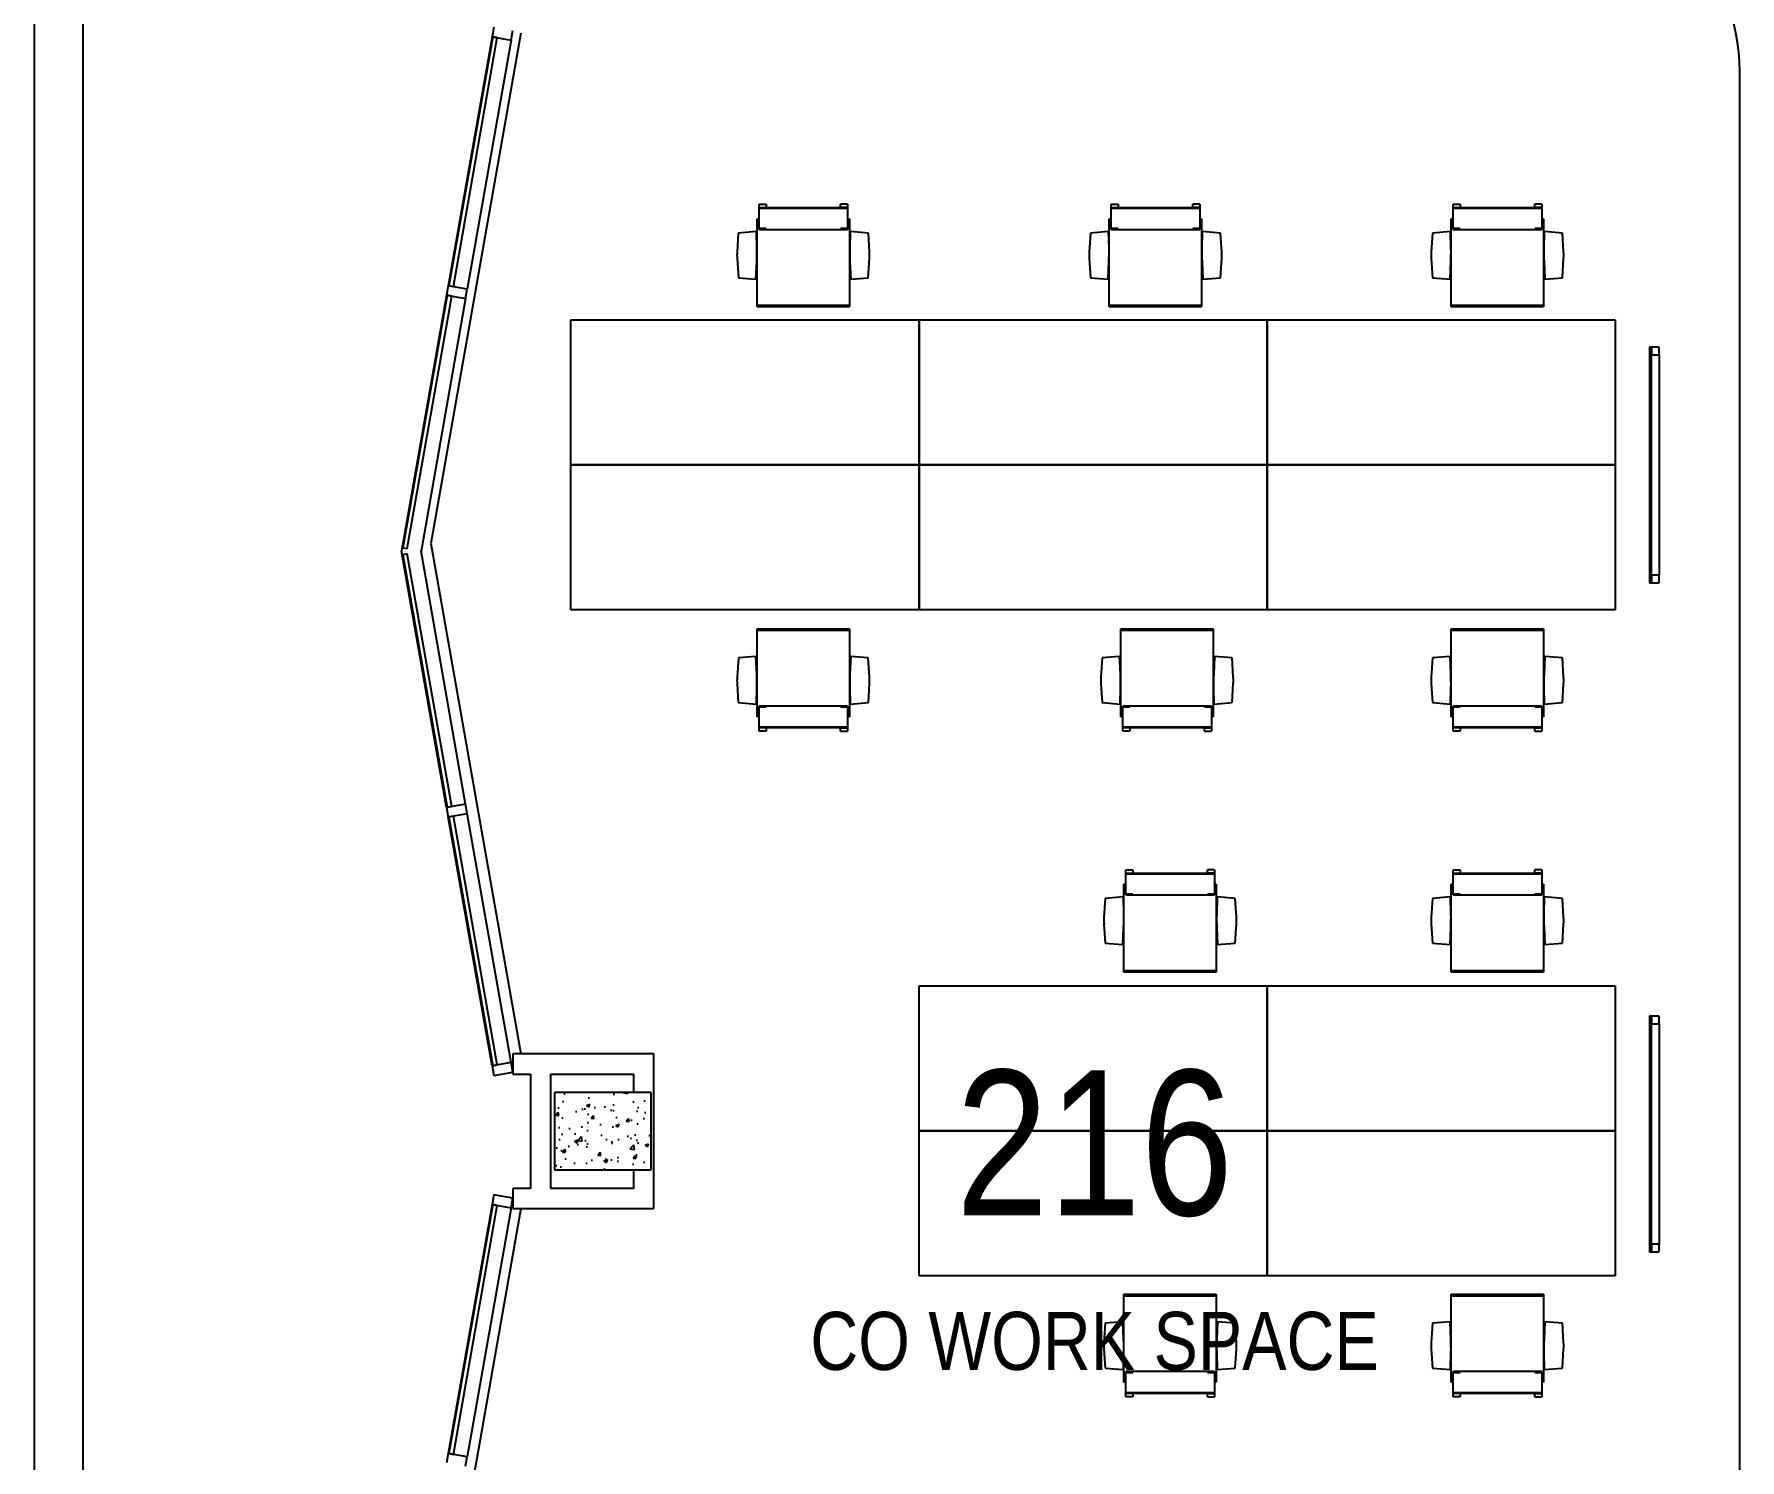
# Model space of a CAD drawing. Extents: x 6433 to 75181, y -2986 to 56414.
# Drawn here: x 21841 to 30663, y 24944 to 32319 of the extents above; entities that cross this region are included whole.
import ezdxf

# ---------------------------------------------------------------- set-up
doc = ezdxf.new("R2010")
doc.units = 0
doc.header["$MEASUREMENT"] = 0
for name, color, linetype in [('A-Column__Concrete', 7, 'CONTINUOUS'), ('A-Furniture', 252, 'CONTINUOUS'), ('A-General', 1, 'CONTINUOUS'), ('A-Hatch__Concrete', 252, 'CONTINUOUS'), ('A-Text__Primary Room', 6, 'CONTINUOUS'), ('A-Wall__Brick', 6, 'CONTINUOUS'), ('A-Wall__Stud', 90, 'CONTINUOUS'), ('A-Window', 4, 'CONTINUOUS')]:
    doc.layers.add(name, color=color, linetype=linetype)
doc.styles.add('Arial Narrow', font='ARIALN.TTF', dxfattribs={"height": 750})

msp = doc.modelspace()

# ---------------------------------------------------------------- hatches: boundary and pattern name
at = {"layer": 'A-Hatch__Concrete'}
h = msp.add_hatch(dxfattribs=at)
h.set_pattern_fill('AR-CONC', color=256, style=0)
h.set_pattern_definition([(50, (8381.06, 65736.02), (182.18467, -15.9391), [19.05, -209.55]), (355, (8381.06, 65736.02), (-35.2434, 191.05685), [15.24, -167.6406]), (100.45144, (8396.24, 65734.7), (146.94125, 175.11775), [16.19, -178.09024]), (46.1842, (8381.06, 65786.82), (271.079, -42.0423), [28.575, -314.325]), (96.63556, (8403.65, 65783.32), (237.4041, 247.4261), [24.285, -267.1356]), (351.18415, (8381.06, 65786.82), (237.4041, 247.4261), [22.86, -251.4597]), (21, (8406.46, 65774.12), (151.6144, -102.2652), [19.05, -209.55]), (326, (8406.46, 65774.12), (61.802, 184.188), [15.24, -167.64]), (71.45144, (8419.1, 65765.6), (213.4164, 81.9228), [16.19, -178.0899]), (37.5, (8381.06, 65736.02), (3.0886, 84.55504), [0, -165.608, 0, -170.18, 0, -168.275]), (7.5, (8381.06, 65736.02), (66.81966, 100.18057), [0, -97.028, 0, -161.798, 0, -64.135]), (327.5, (8324.416, 65736.02), (135.5906, -5.72874), [0, -63.5, 0, -198.12, 0, -262.89]), (317.5, (8299.02, 65736.02), (148.12918, 25.4265), [0, -82.55, 0, -131.572, 0, -186.69])])
h.paths.add_polyline_path([(25032.8, 26843.9), (24532.8, 26843.9), (24532.8, 26443.9), (25032.8, 26443.9)])

# ---------------------------------------------------------------- linework, layer by layer
at = {"layer": 'A-Column__Concrete'}
for p, q in [((24532.8, 26843.9), (24532.8, 26443.9)), ((25032.8, 26843.9), (24532.8, 26843.9)), ((25032.8, 26443.9), (25032.8, 26843.9)), ((24532.8, 26443.9), (25032.8, 26443.9))]:
    msp.add_line(p, q, dxfattribs=at)
at = {"layer": 'A-Furniture'}
for p, q in [((25590.3, 31421.3), (25590.3, 31438.5)), ((25590.3, 31438.5), (25626.5, 31438.5)), ((25590.3, 31416.5), (25590.3, 31421.3)), ((25590.3, 31421.3), (26048.3, 31421.3)), ((25590.3, 31421.3), (25626.5, 31421.3)), ((25590.3, 31317.3), (25590.3, 31416.5)), ((26048.3, 31416.5), (25590.3, 31416.5)), ((25626.5, 31438.5), (25626.5, 31421.3)), ((26012.1, 31421.3), (26012.1, 31438.5)), ((26048.3, 31438.5), (26012.1, 31438.5)), ((26048.3, 31421.3), (26012.1, 31421.3)), ((26048.3, 31438.5), (26048.3, 31421.3)), ((26048.3, 31421.3), (26048.3, 31416.5)), ((26048.3, 31416.5), (26048.3, 31317.3)), ((27411.5, 31421.3), (27411.5, 31438.5)), ((27411.5, 31438.5), (27447.7, 31438.5)), ((27411.5, 31416.5), (27411.5, 31421.3)), ((27411.5, 31421.3), (27869.5, 31421.3)), ((27411.5, 31421.3), (27447.7, 31421.3)), ((27411.5, 31317.3), (27411.5, 31416.5)), ((27869.5, 31416.5), (27411.5, 31416.5)), ((27447.7, 31438.5), (27447.7, 31421.3)), ((27833.3, 31421.3), (27833.3, 31438.5)), ((27869.5, 31438.5), (27833.3, 31438.5)), ((27869.5, 31421.3), (27833.3, 31421.3)), ((27869.5, 31438.5), (27869.5, 31421.3)), ((27869.5, 31421.3), (27869.5, 31416.5)), ((27869.5, 31416.5), (27869.5, 31317.3)), ((29180, 31421.3), (29180, 31438.5)), ((29180, 31438.5), (29216.2, 31438.5)), ((29180, 31416.5), (29180, 31421.3)), ((29180, 31421.3), (29638, 31421.3)), ((29180, 31421.3), (29216.2, 31421.3)), ((29180, 31317.3), (29180, 31416.5)), ((29638, 31416.5), (29180, 31416.5)), ((29216.2, 31438.5), (29216.2, 31421.3)), ((29601.8, 31421.3), (29601.8, 31438.5)), ((29638, 31438.5), (29601.8, 31438.5)), ((29638, 31421.3), (29601.8, 31421.3)), ((29638, 31438.5), (29638, 31421.3)), ((29638, 31421.3), (29638, 31416.5)), ((29638, 31416.5), (29638, 31317.3)), ((25579.9, 30915.9), (25579.9, 31363.9)), ((25579.9, 31363.9), (25590.3, 31363.9)), ((26048.3, 31363.9), (26057.5, 31363.9)), ((26057.5, 31363.9), (26057.5, 30915.9)), ((27401.1, 30915.9), (27401.1, 31363.9)), ((27401.1, 31363.9), (27411.5, 31363.9)), ((27869.5, 31363.9), (27878.6, 31363.9)), ((27878.6, 31363.9), (27878.6, 30915.9)), ((29169.5, 30915.9), (29169.5, 31363.9)), ((29169.5, 31363.9), (29180, 31363.9)), ((29638, 31363.9), (29647.1, 31363.9)), ((29647.1, 31363.9), (29647.1, 30915.9)), ((25483, 31290.1), (25476.8, 31191.4)), ((25577.1, 31298.3), (25483, 31290.1)), ((25579.1, 31208.8), (25577.1, 31298.3)), ((25579, 31259.4), (25577.2, 31259.4)), ((25590.3, 31314.4), (25626.5, 31314.4)), ((25590.3, 31308.9), (26048.3, 31308.9)), ((26012.1, 31314.4), (26048.3, 31314.4)), ((26059.6, 31259.4), (26057.7, 31259.4)), ((26061.6, 31298.3), (26059.6, 31208.8)), ((26061.4, 31259.4), (26059.6, 31259.4)), ((26155.6, 31290.1), (26061.6, 31298.3)), ((26161.8, 31191.4), (26155.6, 31290.1)), ((27304.2, 31290.1), (27298, 31191.4)), ((27398.2, 31298.3), (27304.2, 31290.1)), ((27400.2, 31208.8), (27398.2, 31298.3)), ((27400.2, 31259.4), (27398.4, 31259.4)), ((27411.5, 31314.4), (27447.7, 31314.4)), ((27411.5, 31308.9), (27869.5, 31308.9)), ((27833.3, 31314.4), (27869.5, 31314.4)), ((27880.8, 31259.4), (27878.9, 31259.4)), ((27882.8, 31298.3), (27880.8, 31208.8)), ((27882.6, 31259.4), (27880.8, 31259.4)), ((27976.8, 31290.1), (27882.8, 31298.3)), ((27983, 31191.4), (27976.8, 31290.1)), ((29072.7, 31290.1), (29066.5, 31191.4)), ((29166.7, 31298.3), (29072.7, 31290.1)), ((29168.7, 31208.8), (29166.7, 31298.3)), ((29168.7, 31259.4), (29166.8, 31259.4)), ((29180, 31314.4), (29216.2, 31314.4)), ((29180, 31308.9), (29638, 31308.9)), ((29601.8, 31314.4), (29638, 31314.4)), ((29649.3, 31259.4), (29647.4, 31259.4)), ((29651.2, 31298.3), (29649.2, 31208.8)), ((29651.1, 31259.4), (29649.3, 31259.4)), ((29745.3, 31290.1), (29651.2, 31298.3)), ((29751.4, 31191.4), (29745.3, 31290.1)), ((25476.9, 31159.4), (25483.3, 31058.5)), ((25574.1, 31051.8), (25578.3, 31142.6)), ((26057.7, 31218.1), (26059.6, 31218.1)), ((26060.4, 31142.6), (26064.5, 31051.8)), ((26155.4, 31058.5), (26161.8, 31159.4)), ((27298, 31159.4), (27304.4, 31058.5)), ((27395.3, 31051.8), (27399.5, 31142.6)), ((27878.9, 31218.1), (27880.8, 31218.1)), ((27881.5, 31142.6), (27885.7, 31051.8)), ((27976.6, 31058.5), (27983, 31159.4)), ((29066.5, 31159.4), (29072.9, 31058.5)), ((29163.7, 31051.8), (29167.9, 31142.6)), ((29647.4, 31218.1), (29649.3, 31218.1)), ((29650, 31142.6), (29654.2, 31051.8)), ((29745, 31058.5), (29751.4, 31159.4)), ((25483.3, 31058.5), (25574.1, 31051.8)), ((26064.5, 31051.8), (26155.4, 31058.5)), ((27304.4, 31058.5), (27395.3, 31051.8)), ((27885.7, 31051.8), (27976.6, 31058.5)), ((29072.9, 31058.5), (29163.7, 31051.8)), ((29654.2, 31051.8), (29745, 31058.5)), ((25579.9, 30908.7), (25579.9, 30915.9)), ((26057.5, 30915.9), (25579.9, 30915.9)), ((26057.5, 30908.7), (25579.9, 30908.7)), ((26057.5, 30915.9), (26057.5, 30908.7)), ((27401.1, 30908.7), (27401.1, 30915.9)), ((27878.6, 30915.9), (27401.1, 30915.9)), ((27878.6, 30908.7), (27401.1, 30908.7)), ((27878.6, 30915.9), (27878.6, 30908.7)), ((29169.5, 30908.7), (29169.5, 30915.9)), ((29647.1, 30915.9), (29169.5, 30915.9)), ((29647.1, 30908.7), (29169.5, 30908.7)), ((29647.1, 30915.9), (29647.1, 30908.7)), ((24617.8, 30840.3), (26417.8, 30840.3)), ((24617.8, 30090.3), (24617.8, 30840.3)), ((26417.8, 30840.3), (26417.8, 30090.3)), ((26417.8, 30840.3), (28217.8, 30840.3)), ((26417.8, 30090.3), (26417.8, 30840.3)), ((28217.8, 30840.3), (28217.8, 30090.3)), ((28217.8, 30840.3), (30017.8, 30840.3)), ((28217.8, 30090.3), (28217.8, 30840.3)), ((30017.8, 30840.3), (30017.8, 30090.3)), ((26417.8, 30090.3), (24617.8, 30090.3)), ((24617.8, 30090.3), (26417.8, 30090.3)), ((24617.8, 29340.3), (24617.8, 30090.3)), ((28217.8, 30090.3), (26417.8, 30090.3)), ((26417.8, 30090.3), (26417.8, 29340.3)), ((26417.8, 30090.3), (28217.8, 30090.3)), ((26417.8, 29340.3), (26417.8, 30090.3)), ((30017.8, 30090.3), (28217.8, 30090.3)), ((28217.8, 30090.3), (28217.8, 29340.3)), ((28217.8, 30090.3), (30017.8, 30090.3)), ((28217.8, 29340.3), (28217.8, 30090.3)), ((30017.8, 30090.3), (30017.8, 29340.3)), ((26417.8, 29340.3), (24617.8, 29340.3)), ((28217.8, 29340.3), (26417.8, 29340.3)), ((30017.8, 29340.3), (28217.8, 29340.3)), ((25579.9, 29235.8), (25579.9, 29243)), ((25579.9, 29243), (26057.5, 29243)), ((25579.9, 28787.8), (25579.9, 29235.8)), ((25579.9, 29235.8), (26057.5, 29235.8)), ((26057.5, 29243), (26057.5, 29235.8)), ((26057.5, 29235.8), (26057.5, 28787.8)), ((27461.1, 29235.8), (27461.1, 29243)), ((27461.1, 29243), (27938.6, 29243)), ((27461.1, 28787.8), (27461.1, 29235.8)), ((27461.1, 29235.8), (27938.6, 29235.8)), ((27938.6, 29243), (27938.6, 29235.8)), ((27938.6, 29235.8), (27938.6, 28787.8)), ((29169.5, 29235.8), (29169.5, 29243)), ((29169.5, 29243), (29647.1, 29243)), ((29169.5, 28787.8), (29169.5, 29235.8)), ((29169.5, 29235.8), (29647.1, 29235.8)), ((29647.1, 29243), (29647.1, 29235.8)), ((29647.1, 29235.8), (29647.1, 28787.8)), ((25483.3, 29093.2), (25476.9, 28992.3)), ((25574.1, 29099.9), (25483.3, 29093.2)), ((25578.3, 29009.1), (25574.1, 29099.9)), ((26064.5, 29099.9), (26060.4, 29009.1)), ((26155.4, 29093.2), (26064.5, 29099.9)), ((26161.8, 28992.3), (26155.4, 29093.2)), ((27364.4, 29093.2), (27358, 28992.3)), ((27455.3, 29099.9), (27364.4, 29093.2)), ((27459.5, 29009.1), (27455.3, 29099.9)), ((27945.7, 29099.9), (27941.5, 29009.1)), ((28036.6, 29093.2), (27945.7, 29099.9)), ((28043, 28992.3), (28036.6, 29093.2)), ((29072.9, 29093.2), (29066.5, 28992.3)), ((29163.7, 29099.9), (29072.9, 29093.2)), ((29167.9, 29009.1), (29163.7, 29099.9)), ((29654.2, 29099.9), (29650, 29009.1)), ((29745, 29093.2), (29654.2, 29099.9)), ((29751.4, 28992.3), (29745, 29093.2)), ((25476.8, 28960.4), (25483, 28861.6)), ((25577.1, 28853.4), (25579.1, 28943)), ((26059.6, 28943), (26061.6, 28853.4)), ((26155.6, 28861.6), (26161.8, 28960.4)), ((27358, 28960.4), (27364.2, 28861.6)), ((27458.2, 28853.4), (27460.2, 28943)), ((27940.8, 28943), (27942.8, 28853.4)), ((28036.8, 28861.6), (28043, 28960.4)), ((29066.5, 28960.4), (29072.7, 28861.6)), ((29166.7, 28853.4), (29168.7, 28943)), ((29649.2, 28943), (29651.2, 28853.4)), ((29745.3, 28861.6), (29751.4, 28960.4)), ((25483, 28861.6), (25577.1, 28853.4)), ((25577.2, 28892.4), (25579, 28892.4)), ((26059.6, 28933.7), (26057.7, 28933.7)), ((26057.7, 28892.4), (26059.6, 28892.4)), ((26059.6, 28892.4), (26061.4, 28892.4)), ((26061.6, 28853.4), (26155.6, 28861.6)), ((27364.2, 28861.6), (27458.2, 28853.4)), ((27458.4, 28892.4), (27460.2, 28892.4)), ((27940.8, 28933.7), (27938.9, 28933.7)), ((27938.9, 28892.4), (27940.8, 28892.4)), ((27940.8, 28892.4), (27942.6, 28892.4)), ((27942.8, 28853.4), (28036.8, 28861.6)), ((29072.7, 28861.6), (29166.7, 28853.4)), ((29166.8, 28892.4), (29168.7, 28892.4)), ((29649.3, 28933.7), (29647.4, 28933.7)), ((29647.4, 28892.4), (29649.3, 28892.4)), ((29649.3, 28892.4), (29651.1, 28892.4)), ((29651.2, 28853.4), (29745.3, 28861.6)), ((25590.3, 28787.8), (25579.9, 28787.8)), ((26048.3, 28842.8), (25590.3, 28842.8)), ((25626.5, 28837.4), (25590.3, 28837.4)), ((25590.3, 28735.2), (25590.3, 28834.4)), ((26048.3, 28837.4), (26012.1, 28837.4)), ((26048.3, 28834.4), (26048.3, 28735.2)), ((26057.5, 28787.8), (26048.3, 28787.8)), ((27471.5, 28787.8), (27461.1, 28787.8)), ((27929.5, 28842.8), (27471.5, 28842.8)), ((27507.7, 28837.4), (27471.5, 28837.4)), ((27471.5, 28735.2), (27471.5, 28834.4)), ((27929.5, 28837.4), (27893.3, 28837.4)), ((27929.5, 28834.4), (27929.5, 28735.2)), ((27938.6, 28787.8), (27929.5, 28787.8)), ((29180, 28787.8), (29169.5, 28787.8)), ((29638, 28842.8), (29180, 28842.8)), ((29216.2, 28837.4), (29180, 28837.4)), ((29180, 28735.2), (29180, 28834.4)), ((29638, 28837.4), (29601.8, 28837.4)), ((29638, 28834.4), (29638, 28735.2)), ((29647.1, 28787.8), (29638, 28787.8)), ((25590.3, 28730.4), (25590.3, 28735.2)), ((25590.3, 28735.2), (26048.3, 28735.2)), ((26048.3, 28730.4), (25590.3, 28730.4)), ((25590.3, 28713.3), (25590.3, 28730.4)), ((25626.5, 28730.4), (25590.3, 28730.4)), ((25626.5, 28713.3), (25590.3, 28713.3)), ((25626.5, 28730.4), (25626.5, 28713.3)), ((26012.1, 28713.3), (26012.1, 28730.4)), ((26012.1, 28730.4), (26048.3, 28730.4)), ((26012.1, 28713.3), (26048.3, 28713.3)), ((26048.3, 28735.2), (26048.3, 28730.4)), ((26048.3, 28730.4), (26048.3, 28713.3)), ((27471.5, 28730.4), (27471.5, 28735.2)), ((27471.5, 28735.2), (27929.5, 28735.2)), ((27929.5, 28730.4), (27471.5, 28730.4)), ((27471.5, 28713.3), (27471.5, 28730.4)), ((27507.7, 28730.4), (27471.5, 28730.4)), ((27507.7, 28713.3), (27471.5, 28713.3)), ((27507.7, 28730.4), (27507.7, 28713.3)), ((27893.3, 28713.3), (27893.3, 28730.4)), ((27893.3, 28730.4), (27929.5, 28730.4)), ((27893.3, 28713.3), (27929.5, 28713.3)), ((27929.5, 28735.2), (27929.5, 28730.4)), ((27929.5, 28730.4), (27929.5, 28713.3)), ((29180, 28730.4), (29180, 28735.2)), ((29180, 28735.2), (29638, 28735.2)), ((29638, 28730.4), (29180, 28730.4)), ((29180, 28713.3), (29180, 28730.4)), ((29216.2, 28730.4), (29180, 28730.4)), ((29216.2, 28713.3), (29180, 28713.3)), ((29216.2, 28730.4), (29216.2, 28713.3)), ((29601.8, 28713.3), (29601.8, 28730.4)), ((29601.8, 28730.4), (29638, 28730.4)), ((29601.8, 28713.3), (29638, 28713.3)), ((29638, 28735.2), (29638, 28730.4)), ((29638, 28730.4), (29638, 28713.3)), ((27487.8, 27979.3), (27487.8, 27996.5)), ((27487.8, 27996.5), (27524, 27996.5)), ((27487.8, 27974.5), (27487.8, 27979.3)), ((27487.8, 27979.3), (27945.7, 27979.3)), ((27487.8, 27979.3), (27524, 27979.3)), ((27487.8, 27875.4), (27487.8, 27974.5)), ((27945.7, 27974.5), (27487.8, 27974.5)), ((27524, 27996.5), (27524, 27979.3)), ((27909.6, 27979.3), (27909.6, 27996.5)), ((27945.7, 27996.5), (27909.6, 27996.5)), ((27945.7, 27979.3), (27909.6, 27979.3)), ((27945.7, 27996.5), (27945.7, 27979.3)), ((27945.7, 27979.3), (27945.7, 27974.5)), ((27945.7, 27974.5), (27945.7, 27875.4)), ((29180, 27979.3), (29180, 27996.5)), ((29180, 27996.5), (29216.2, 27996.5)), ((29180, 27974.5), (29180, 27979.3)), ((29180, 27979.3), (29638, 27979.3)), ((29180, 27979.3), (29216.2, 27979.3)), ((29180, 27875.4), (29180, 27974.5)), ((29638, 27974.5), (29180, 27974.5)), ((29216.2, 27996.5), (29216.2, 27979.3)), ((29601.8, 27979.3), (29601.8, 27996.5)), ((29638, 27996.5), (29601.8, 27996.5)), ((29638, 27979.3), (29601.8, 27979.3)), ((29638, 27996.5), (29638, 27979.3)), ((29638, 27979.3), (29638, 27974.5)), ((29638, 27974.5), (29638, 27875.4)), ((27477.3, 27473.9), (27477.3, 27921.9)), ((27477.3, 27921.9), (27487.8, 27921.9)), ((27945.7, 27921.9), (27954.9, 27921.9)), ((27954.9, 27921.9), (27954.9, 27473.9)), ((29169.5, 27473.9), (29169.5, 27921.9)), ((29169.5, 27921.9), (29180, 27921.9)), ((29638, 27921.9), (29647.1, 27921.9)), ((29647.1, 27921.9), (29647.1, 27473.9)), ((27380.5, 27848.1), (27374.3, 27749.4)), ((27474.5, 27856.3), (27380.5, 27848.1)), ((27476.5, 27766.8), (27474.5, 27856.3)), ((27476.5, 27817.4), (27474.6, 27817.4)), ((27487.8, 27872.4), (27524, 27872.4)), ((27487.8, 27866.9), (27945.7, 27866.9)), ((27909.6, 27872.4), (27945.7, 27872.4)), ((27957, 27817.4), (27955.2, 27817.4)), ((27959, 27856.3), (27957, 27766.8)), ((27958.9, 27817.4), (27957, 27817.4)), ((28053, 27848.1), (27959, 27856.3)), ((28059.2, 27749.4), (28053, 27848.1)), ((29072.7, 27848.1), (29066.5, 27749.4)), ((29166.7, 27856.3), (29072.7, 27848.1)), ((29168.7, 27766.8), (29166.7, 27856.3)), ((29168.7, 27817.4), (29166.8, 27817.4)), ((29180, 27872.4), (29216.2, 27872.4)), ((29180, 27866.9), (29638, 27866.9)), ((29601.8, 27872.4), (29638, 27872.4)), ((29649.3, 27817.4), (29647.4, 27817.4)), ((29651.2, 27856.3), (29649.2, 27766.8)), ((29651.1, 27817.4), (29649.3, 27817.4)), ((29745.3, 27848.1), (29651.2, 27856.3)), ((29751.4, 27749.4), (29745.3, 27848.1)), ((27374.3, 27717.4), (27380.7, 27616.5)), ((27471.5, 27609.8), (27475.7, 27700.6)), ((27955.2, 27776.1), (27957, 27776.1)), ((27957.8, 27700.6), (27962, 27609.8)), ((28052.8, 27616.5), (28059.2, 27717.4)), ((29066.5, 27717.4), (29072.9, 27616.5)), ((29163.7, 27609.8), (29167.9, 27700.6)), ((29647.4, 27776.1), (29649.3, 27776.1)), ((29650, 27700.6), (29654.2, 27609.8)), ((29745, 27616.5), (29751.4, 27717.4)), ((27380.7, 27616.5), (27471.5, 27609.8)), ((27962, 27609.8), (28052.8, 27616.5)), ((29072.9, 27616.5), (29163.7, 27609.8)), ((29654.2, 27609.8), (29745, 27616.5)), ((27477.3, 27466.7), (27477.3, 27473.9)), ((27954.9, 27473.9), (27477.3, 27473.9)), ((27954.9, 27466.7), (27477.3, 27466.7)), ((27954.9, 27473.9), (27954.9, 27466.7)), ((29169.5, 27466.7), (29169.5, 27473.9)), ((29647.1, 27473.9), (29169.5, 27473.9)), ((29647.1, 27466.7), (29169.5, 27466.7)), ((29647.1, 27473.9), (29647.1, 27466.7)), ((26417.8, 27395.9), (28217.8, 27395.9)), ((26417.8, 26645.9), (26417.8, 27395.9)), ((28217.8, 27395.9), (28217.8, 26645.9)), ((28217.8, 27395.9), (30017.8, 27395.9)), ((28217.8, 26645.9), (28217.8, 27395.9)), ((30017.8, 27395.9), (30017.8, 26645.9)), ((28217.8, 26645.9), (26417.8, 26645.9)), ((26417.8, 26645.9), (28217.8, 26645.9)), ((26417.8, 25895.9), (26417.8, 26645.9)), ((28217.8, 26645.9), (28217.8, 25895.9)), ((30017.8, 26645.9), (28217.8, 26645.9)), ((28217.8, 26645.9), (30017.8, 26645.9)), ((28217.8, 25895.9), (28217.8, 26645.9)), ((30017.8, 26645.9), (30017.8, 25895.9)), ((28217.8, 25895.9), (26417.8, 25895.9)), ((30017.8, 25895.9), (28217.8, 25895.9)), ((27477.3, 25793.8), (27477.3, 25801)), ((27477.3, 25801), (27954.9, 25801)), ((27477.3, 25345.8), (27477.3, 25793.8)), ((27477.3, 25793.8), (27954.9, 25793.8)), ((27954.9, 25801), (27954.9, 25793.8)), ((27954.9, 25793.8), (27954.9, 25345.8)), ((29169.5, 25793.8), (29169.5, 25801)), ((29169.5, 25801), (29647.1, 25801)), ((29169.5, 25345.8), (29169.5, 25793.8)), ((29169.5, 25793.8), (29647.1, 25793.8)), ((29647.1, 25801), (29647.1, 25793.8)), ((29647.1, 25793.8), (29647.1, 25345.8)), ((27380.7, 25651.2), (27374.3, 25550.3)), ((27471.5, 25657.9), (27380.7, 25651.2)), ((27475.7, 25567.2), (27471.5, 25657.9)), ((27962, 25657.9), (27957.8, 25567.2)), ((28052.8, 25651.2), (27962, 25657.9)), ((28059.2, 25550.3), (28052.8, 25651.2)), ((29072.9, 25651.2), (29066.5, 25550.3)), ((29163.7, 25657.9), (29072.9, 25651.2)), ((29167.9, 25567.2), (29163.7, 25657.9)), ((29654.2, 25657.9), (29650, 25567.2)), ((29745, 25651.2), (29654.2, 25657.9)), ((29751.4, 25550.3), (29745, 25651.2)), ((27374.3, 25518.4), (27380.5, 25419.6)), ((27474.5, 25411.4), (27476.5, 25501)), ((27957, 25501), (27959, 25411.4)), ((28053, 25419.6), (28059.2, 25518.4)), ((29066.5, 25518.4), (29072.7, 25419.6)), ((29166.7, 25411.4), (29168.7, 25501)), ((29649.2, 25501), (29651.2, 25411.4)), ((29745.3, 25419.6), (29751.4, 25518.4)), ((27380.5, 25419.6), (27474.5, 25411.4)), ((27474.6, 25450.4), (27476.5, 25450.4)), ((27957, 25491.7), (27955.2, 25491.7)), ((27955.2, 25450.4), (27957, 25450.4)), ((27957, 25450.4), (27958.9, 25450.4)), ((27959, 25411.4), (28053, 25419.6)), ((29072.7, 25419.6), (29166.7, 25411.4)), ((29166.8, 25450.4), (29168.7, 25450.4)), ((29649.3, 25491.7), (29647.4, 25491.7)), ((29647.4, 25450.4), (29649.3, 25450.4)), ((29649.3, 25450.4), (29651.1, 25450.4)), ((29651.2, 25411.4), (29745.3, 25419.6)), ((27487.8, 25345.8), (27477.3, 25345.8)), ((27945.7, 25400.9), (27487.8, 25400.9)), ((27524, 25395.4), (27487.8, 25395.4)), ((27487.8, 25293.2), (27487.8, 25392.4)), ((27945.7, 25395.4), (27909.6, 25395.4)), ((27945.7, 25392.4), (27945.7, 25293.2)), ((27954.9, 25345.8), (27945.7, 25345.8)), ((29180, 25345.8), (29169.5, 25345.8)), ((29638, 25400.9), (29180, 25400.9)), ((29216.2, 25395.4), (29180, 25395.4)), ((29180, 25293.2), (29180, 25392.4)), ((29638, 25395.4), (29601.8, 25395.4)), ((29638, 25392.4), (29638, 25293.2)), ((29647.1, 25345.8), (29638, 25345.8)), ((27487.8, 25288.4), (27487.8, 25293.2)), ((27487.8, 25293.2), (27945.7, 25293.2)), ((27945.7, 25288.4), (27487.8, 25288.4)), ((27487.8, 25271.3), (27487.8, 25288.4)), ((27524, 25288.4), (27487.8, 25288.4)), ((27524, 25271.3), (27487.8, 25271.3)), ((27524, 25288.4), (27524, 25271.3)), ((27909.6, 25271.3), (27909.6, 25288.4)), ((27909.6, 25288.4), (27945.7, 25288.4)), ((27909.6, 25271.3), (27945.7, 25271.3)), ((27945.7, 25293.2), (27945.7, 25288.4)), ((27945.7, 25288.4), (27945.7, 25271.3)), ((29180, 25288.4), (29180, 25293.2)), ((29180, 25293.2), (29638, 25293.2)), ((29638, 25288.4), (29180, 25288.4)), ((29180, 25271.3), (29180, 25288.4)), ((29216.2, 25288.4), (29180, 25288.4)), ((29216.2, 25271.3), (29180, 25271.3)), ((29216.2, 25288.4), (29216.2, 25271.3)), ((29601.8, 25271.3), (29601.8, 25288.4)), ((29601.8, 25288.4), (29638, 25288.4)), ((29601.8, 25271.3), (29638, 25271.3)), ((29638, 25293.2), (29638, 25288.4)), ((29638, 25288.4), (29638, 25271.3))]:
    msp.add_line(p, q, dxfattribs=at)
for centre, radius, start, end in [((25730.3, 31175.5), 254, 176.41723, 183.62921), ((24613.1, 31187.2), 966.2, 357.35567, 1.2805), ((27025.5, 31187.2), 966.2, 178.7195, 182.64433), ((25908.3, 31175.5), 254, 356.37079, 3.58277), ((27551.5, 31175.5), 254, 176.41723, 183.62921), ((26434.3, 31187.2), 966.2, 357.35567, 1.2805), ((28846.7, 31187.2), 966.2, 178.7195, 182.64433), ((27729.5, 31175.5), 254, 356.37079, 3.58277), ((29320, 31175.5), 254, 176.41723, 183.62921), ((28202.7, 31187.2), 966.2, 357.35567, 1.2805), ((30615.2, 31187.2), 966.2, 178.7195, 182.64433), ((29497.9, 31175.5), 254, 356.37079, 3.58277), ((25730.3, 28976.3), 254, 176.37079, 183.58277), ((24613.1, 28964.6), 966.2, 358.7195, 2.64433), ((27025.5, 28964.6), 966.2, 177.35567, 181.2805), ((25908.3, 28976.3), 254, 356.41723, 3.62921), ((27611.5, 28976.3), 254, 176.37079, 183.58277), ((26494.3, 28964.6), 966.2, 358.7195, 2.64433), ((28906.7, 28964.6), 966.2, 177.35567, 181.2805), ((27789.5, 28976.3), 254, 356.41723, 3.62921), ((29320, 28976.3), 254, 176.37079, 183.58277), ((28202.7, 28964.6), 966.2, 358.7195, 2.64433), ((30615.2, 28964.6), 966.2, 177.35567, 181.2805), ((29497.9, 28976.3), 254, 356.41723, 3.62921), ((27627.8, 27733.5), 254, 176.41723, 183.62921), ((26510.5, 27745.2), 966.2, 357.35567, 1.2805), ((28923, 27745.2), 966.2, 178.7195, 182.64433), ((27805.7, 27733.5), 254, 356.37079, 3.58277), ((29320, 27733.5), 254, 176.41723, 183.62921), ((28202.7, 27745.2), 966.2, 357.35567, 1.2805), ((30615.2, 27745.2), 966.2, 178.7195, 182.64433), ((29497.9, 27733.5), 254, 356.37079, 3.58277), ((27627.8, 25534.3), 254, 176.37079, 183.58277), ((26510.5, 25522.6), 966.2, 358.7195, 2.64433), ((28923, 25522.6), 966.2, 177.35567, 181.2805), ((27805.7, 25534.3), 254, 356.41723, 3.62921), ((29320, 25534.3), 254, 176.37079, 183.58277), ((28202.7, 25522.6), 966.2, 358.7195, 2.64433), ((30615.2, 25522.6), 966.2, 177.35567, 181.2805), ((29497.9, 25534.3), 254, 356.41723, 3.62921)]:
    msp.add_arc(centre, radius, start, end, dxfattribs=at)
for points, knots in [([(25590.3, 31308.9), (25590.3, 31308.9), (25590.3, 31309.6), (25590.3, 31313.1), (25590.3, 31317.3)], [2.8535406, 2.8535406, 2.8535406, 2.8535406, 2.9205877, 3.1415927, 3.1415927, 3.1415927, 3.1415927]), ([(26048.3, 31317.3), (26048.3, 31313.1), (26048.3, 31309.6), (26048.3, 31308.9), (26048.3, 31308.9)], [-3.1415927, -3.1415927, -3.1415927, -3.1415927, -2.9205877, -2.8535406, -2.8535406, -2.8535406, -2.8535406]), ([(27411.5, 31308.9), (27411.5, 31308.9), (27411.5, 31309.6), (27411.5, 31313.1), (27411.5, 31317.3)], [2.8535406, 2.8535406, 2.8535406, 2.8535406, 2.9205877, 3.1415927, 3.1415927, 3.1415927, 3.1415927]), ([(27869.5, 31317.3), (27869.5, 31313.1), (27869.5, 31309.6), (27869.5, 31308.9), (27869.5, 31308.9)], [-3.1415927, -3.1415927, -3.1415927, -3.1415927, -2.9205877, -2.8535406, -2.8535406, -2.8535406, -2.8535406]), ([(29180, 31308.9), (29180, 31308.9), (29180, 31309.6), (29180, 31313.1), (29180, 31317.3)], [2.8535406, 2.8535406, 2.8535406, 2.8535406, 2.9205877, 3.1415927, 3.1415927, 3.1415927, 3.1415927]), ([(29638, 31317.3), (29638, 31313.1), (29638, 31309.6), (29638, 31308.9), (29638, 31308.9)], [-3.1415927, -3.1415927, -3.1415927, -3.1415927, -2.9205877, -2.8535406, -2.8535406, -2.8535406, -2.8535406]), ([(25590.3, 28834.4), (25590.3, 28838.7), (25590.3, 28842.2), (25590.3, 28842.8), (25590.3, 28842.8)], [-3.1415927, -3.1415927, -3.1415927, -3.1415927, -2.9205877, -2.8535406, -2.8535406, -2.8535406, -2.8535406]), ([(26048.3, 28842.8), (26048.3, 28842.8), (26048.3, 28842.2), (26048.3, 28838.7), (26048.3, 28834.4)], [2.8535406, 2.8535406, 2.8535406, 2.8535406, 2.9205877, 3.1415927, 3.1415927, 3.1415927, 3.1415927]), ([(27471.5, 28834.4), (27471.5, 28838.7), (27471.5, 28842.2), (27471.5, 28842.8), (27471.5, 28842.8)], [-3.1415927, -3.1415927, -3.1415927, -3.1415927, -2.9205877, -2.8535406, -2.8535406, -2.8535406, -2.8535406]), ([(27929.5, 28842.8), (27929.5, 28842.8), (27929.5, 28842.2), (27929.5, 28838.7), (27929.5, 28834.4)], [2.8535406, 2.8535406, 2.8535406, 2.8535406, 2.9205877, 3.1415927, 3.1415927, 3.1415927, 3.1415927]), ([(29180, 28834.4), (29180, 28838.7), (29180, 28842.2), (29180, 28842.8), (29180, 28842.8)], [-3.1415927, -3.1415927, -3.1415927, -3.1415927, -2.9205877, -2.8535406, -2.8535406, -2.8535406, -2.8535406]), ([(29638, 28842.8), (29638, 28842.8), (29638, 28842.2), (29638, 28838.7), (29638, 28834.4)], [2.8535406, 2.8535406, 2.8535406, 2.8535406, 2.9205877, 3.1415927, 3.1415927, 3.1415927, 3.1415927]), ([(27487.8, 27866.9), (27487.8, 27866.9), (27487.8, 27867.6), (27487.8, 27871.1), (27487.8, 27875.4)], [2.8535406, 2.8535406, 2.8535406, 2.8535406, 2.9205877, 3.1415927, 3.1415927, 3.1415927, 3.1415927]), ([(27945.7, 27875.4), (27945.7, 27871.1), (27945.7, 27867.6), (27945.7, 27866.9), (27945.7, 27866.9)], [-3.1415927, -3.1415927, -3.1415927, -3.1415927, -2.9205877, -2.8535406, -2.8535406, -2.8535406, -2.8535406]), ([(29180, 27866.9), (29180, 27866.9), (29180, 27867.6), (29180, 27871.1), (29180, 27875.4)], [2.8535406, 2.8535406, 2.8535406, 2.8535406, 2.9205877, 3.1415927, 3.1415927, 3.1415927, 3.1415927]), ([(29638, 27875.4), (29638, 27871.1), (29638, 27867.6), (29638, 27866.9), (29638, 27866.9)], [-3.1415927, -3.1415927, -3.1415927, -3.1415927, -2.9205877, -2.8535406, -2.8535406, -2.8535406, -2.8535406]), ([(27487.8, 25392.4), (27487.8, 25396.7), (27487.8, 25400.2), (27487.8, 25400.9), (27487.8, 25400.9)], [-3.1415927, -3.1415927, -3.1415927, -3.1415927, -2.9205877, -2.8535406, -2.8535406, -2.8535406, -2.8535406]), ([(27945.7, 25400.9), (27945.7, 25400.9), (27945.7, 25400.2), (27945.7, 25396.7), (27945.7, 25392.4)], [2.8535406, 2.8535406, 2.8535406, 2.8535406, 2.9205877, 3.1415927, 3.1415927, 3.1415927, 3.1415927]), ([(29180, 25392.4), (29180, 25396.7), (29180, 25400.2), (29180, 25400.9), (29180, 25400.9)], [-3.1415927, -3.1415927, -3.1415927, -3.1415927, -2.9205877, -2.8535406, -2.8535406, -2.8535406, -2.8535406]), ([(29638, 25400.9), (29638, 25400.9), (29638, 25400.2), (29638, 25396.7), (29638, 25392.4)], [2.8535406, 2.8535406, 2.8535406, 2.8535406, 2.9205877, 3.1415927, 3.1415927, 3.1415927, 3.1415927])]:
    msp.add_open_spline(points, degree=3, knots=knots, dxfattribs=at)
at = {"layer": 'A-General'}
msp.add_line((30662.8, 21622.9), (30662.8, 32123.9), dxfattribs=at)
msp.add_arc((29662.8, 32123.9), 1000, 0, 90, dxfattribs=at)
at = {"layer": 'A-Wall__Brick'}
for p, q in [((25045.8, 27043.9), (24317.6, 27043.9)), ((24317.6, 27043.9), (24317.6, 26938.9)), ((25045.8, 26243.9), (25045.8, 27043.9)), ((24317.6, 26938.9), (24407.8, 26938.9)), ((24407.8, 26938.9), (24407.8, 26348.9)), ((24512.8, 26938.9), (24940.8, 26938.9)), ((24512.8, 26348.9), (24512.8, 26938.9)), ((24940.8, 26938.9), (24940.8, 26843.9)), ((24940.8, 26443.9), (24940.8, 26348.9)), ((24407.8, 26348.9), (24317.6, 26348.9)), ((24317.6, 26348.9), (24317.6, 26243.9)), ((24940.8, 26348.9), (24512.8, 26348.9)), ((24317.6, 26243.9), (25045.8, 26243.9))]:
    msp.add_line(p, q, dxfattribs=at)
at = {"layer": 'A-Wall__Stud'}
for p, q in [((21841.3, 38403.9), (21841.3, -516.1)), ((22095.3, -316.1), (22095.3, 38403.9))]:
    msp.add_line(p, q, dxfattribs=at)
at = {"layer": 'A-Window'}
for p, q in [((24358.5, 32323.9), (23893.7, 29683.9)), ((24210, 32305.6), (23983.2, 31017.7)), ((24212.9, 32305), (23986.2, 31017.2)), ((24009.8, 31013), (24236.6, 32300.9)), ((24308.4, 32288.2), (24081.7, 31000.4)), ((24236.6, 32300.9), (24212.9, 32305)), ((23974.6, 30968.5), (23741.4, 29643.9)), ((23977.5, 30968), (23747.6, 29661.9)), ((23771.2, 29657.7), (24001.1, 30963.8)), ((24001.1, 30963.8), (23977.5, 30968)), ((23986.2, 31017.2), (24009.8, 31013)), ((24073, 30951.1), (23842.9, 29643.9)), ((30206.1, 30700.3), (30196.1, 30700.3)), ((30196.1, 30700.3), (30196.1, 29480.3)), ((30206.1, 29480.3), (30206.1, 30700.3)), ((30246.1, 30660.3), (30246.1, 29520.3)), ((23974.6, 28319.3), (23741.4, 29643.9)), ((23747.6, 29661.9), (23771.2, 29657.7)), ((24073, 28336.6), (23842.9, 29643.9)), ((23893.7, 29683.9), (24358.5, 27043.9)), ((23771.2, 29630), (23747.6, 29625.9)), ((23747.6, 29625.9), (23977.5, 28319.8)), ((24001.1, 28324), (23771.2, 29630)), ((30196.1, 29480.3), (30206.1, 29480.3)), ((30246.1, 29520.3), (30206.1, 29520.3)), ((30206.1, 29520.3), (30206.1, 29480.3)), ((30206.1, 29480.3), (30246.1, 29480.3)), ((30246.1, 29480.3), (30246.1, 29520.3)), ((23977.5, 28319.8), (24001.1, 28324)), ((24210, 26982.2), (23983.2, 28270)), ((24009.8, 28274.7), (23986.2, 28270.6)), ((23986.2, 28270.6), (24212.9, 26982.7)), ((24236.6, 26986.9), (24009.8, 28274.7)), ((24308.4, 26999.5), (24081.7, 28287.4)), ((30206.1, 27240.3), (30196.1, 27240.3)), ((30196.1, 27240.3), (30196.1, 26020.3)), ((30206.1, 26020.3), (30206.1, 27240.3)), ((30246.1, 27200.3), (30246.1, 26060.3)), ((24212.9, 26982.7), (24236.6, 26986.9)), ((24358.5, 26243.9), (23893.7, 23603.9)), ((24210, 26265.6), (23983.2, 24977.7)), ((24212.9, 26265), (23986.2, 24977.2)), ((24009.8, 24973), (24236.6, 26260.9)), ((24308.4, 26248.2), (24081.7, 24960.4)), ((24236.6, 26260.9), (24212.9, 26265)), ((30246.1, 26060.3), (30206.1, 26060.3)), ((30206.1, 26060.3), (30206.1, 26020.3)), ((30246.1, 26020.3), (30246.1, 26060.3)), ((30196.1, 26020.3), (30206.1, 26020.3)), ((30206.1, 26020.3), (30246.1, 26020.3)), ((23986.2, 24977.2), (24009.8, 24973))]:
    msp.add_line(p, q, dxfattribs=at)
at = {"layer": 'A-Window', "extrusion": (0, 0, -1)}
for p, q in [((24218.6, 32354.8), (24210, 32305.6)), ((24210, 32305.6), (24308.4, 32288.2)), ((24308.4, 32288.2), (24317.1, 32337.5)), ((23983.2, 31017.7), (23974.6, 30968.5)), ((23974.6, 30968.5), (24073, 30951.1)), ((24081.7, 31000.4), (23983.2, 31017.7)), ((24073, 30951.1), (24081.7, 31000.4)), ((30246.1, 30700.3), (30206.1, 30700.3)), ((30206.1, 30700.3), (30206.1, 30660.3)), ((30246.1, 30660.3), (30246.1, 30700.3)), ((30206.1, 30660.3), (30246.1, 30660.3)), ((24073, 28336.6), (23974.6, 28319.3)), ((23974.6, 28319.3), (23983.2, 28270)), ((24081.7, 28287.4), (24073, 28336.6)), ((23983.2, 28270), (24081.7, 28287.4)), ((30246.1, 27240.3), (30206.1, 27240.3)), ((30206.1, 27240.3), (30206.1, 27200.3)), ((30206.1, 27200.3), (30246.1, 27200.3)), ((30246.1, 27200.3), (30246.1, 27240.3)), ((24308.4, 26999.5), (24210, 26982.2)), ((24317.1, 26950.3), (24308.4, 26999.5)), ((24210, 26982.2), (24218.6, 26933)), ((24218.6, 26933), (24317.1, 26950.3)), ((24218.6, 26314.8), (24210, 26265.6)), ((24317.1, 26297.5), (24218.6, 26314.8)), ((24308.4, 26248.2), (24317.1, 26297.5)), ((24210, 26265.6), (24308.4, 26248.2)), ((23983.2, 24977.7), (23974.6, 24928.5)), ((24081.7, 24960.4), (23983.2, 24977.7)), ((24073, 24911.1), (24081.7, 24960.4))]:
    msp.add_line(p, q, dxfattribs=at)

# ---------------------------------------------------------------- texts
at = {"layer": 'A-Text__Primary Room', "insert": (27325.2, 26960.1), "char_height": 750, "width": 4376.069, "attachment_point": 2, "style": 'Arial Narrow'}
msp.add_mtext('216\\P{\\H0.4x;CO WORK SPACE}', dxfattribs=at)

doc.saveas('drawing.dxf')
